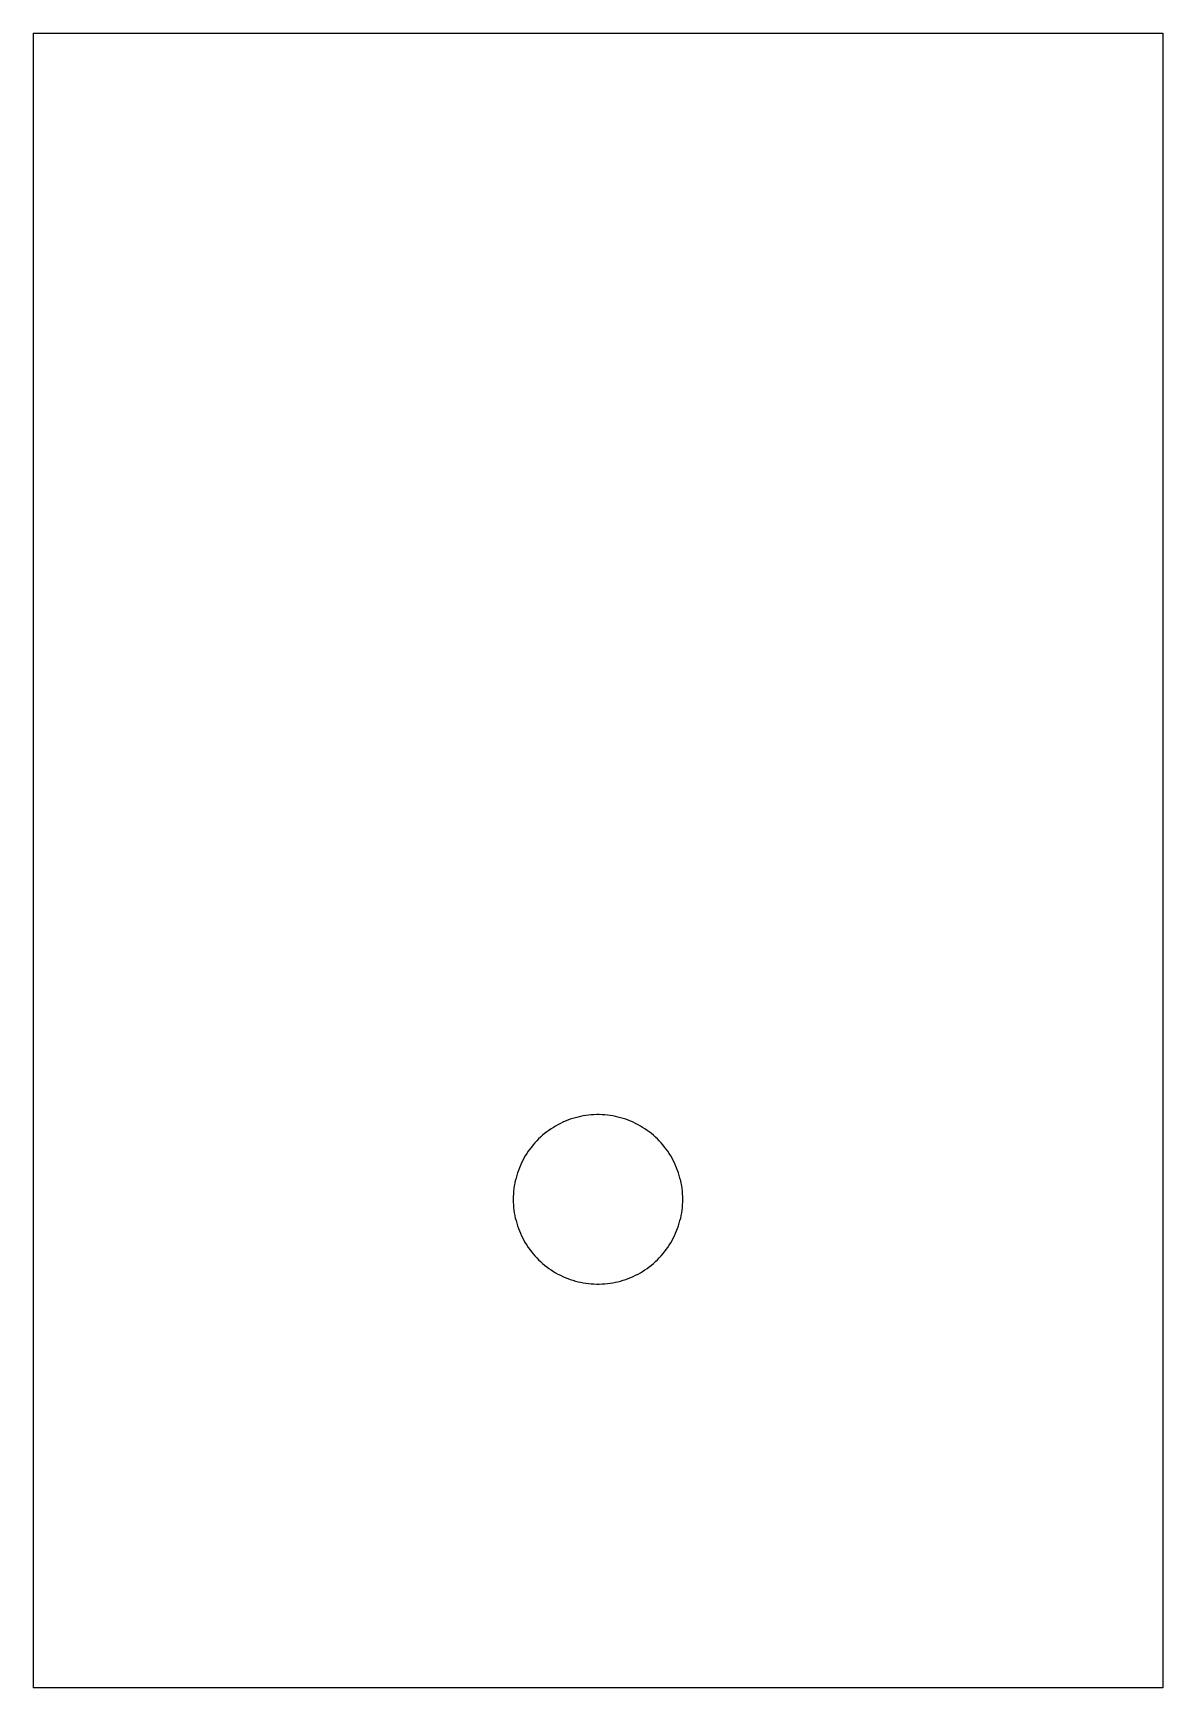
# Model space of a CAD drawing. Header units: metres. Extents: x 268.1 to 288.1, y -35.3 to -6.
import ezdxf

# ---------------------------------------------------------------- set-up
doc = ezdxf.new("R2010")
doc.units = ezdxf.units.M

msp = doc.modelspace()

# ---------------------------------------------------------------- linework, layer by layer
for p, q in [((268.075, -6), (268.075, -16)), ((268.075, -6), (288.075, -6)), ((288.075, -6), (288.075, -35.3)), ((268.075, -16), (268.075, -35.3)), ((277.721, -25.192), (277.675, -25.204)), ((277.767, -25.182), (277.721, -25.192)), ((277.814, -25.173), (277.767, -25.182)), ((277.861, -25.165), (277.814, -25.173)), ((277.908, -25.159), (277.861, -25.165)), ((277.956, -25.155), (277.908, -25.159)), ((278.003, -25.152), (277.956, -25.155)), ((278.051, -25.15), (278.003, -25.152)), ((278.098, -25.15), (278.051, -25.15)), ((278.146, -25.152), (278.098, -25.15)), ((278.193, -25.155), (278.146, -25.152)), ((278.241, -25.159), (278.193, -25.155)), ((278.288, -25.165), (278.241, -25.159)), ((278.335, -25.173), (278.288, -25.165)), ((278.382, -25.182), (278.335, -25.173)), ((278.428, -25.192), (278.382, -25.182)), ((278.474, -25.204), (278.428, -25.192)), ((277.129, -25.486), (277.092, -25.516)), ((277.166, -25.456), (277.129, -25.486)), ((277.204, -25.428), (277.166, -25.456)), ((277.244, -25.401), (277.204, -25.428)), ((277.284, -25.375), (277.244, -25.401)), ((277.325, -25.351), (277.284, -25.375)), ((277.366, -25.328), (277.325, -25.351)), ((277.408, -25.306), (277.366, -25.328)), ((277.451, -25.286), (277.408, -25.306)), ((277.495, -25.266), (277.451, -25.286)), ((277.539, -25.249), (277.495, -25.266)), ((277.584, -25.232), (277.539, -25.249)), ((277.629, -25.218), (277.584, -25.232)), ((277.675, -25.204), (277.629, -25.218)), ((278.52, -25.218), (278.474, -25.204)), ((278.565, -25.232), (278.52, -25.218)), ((278.61, -25.249), (278.565, -25.232)), ((278.654, -25.266), (278.61, -25.249)), ((278.698, -25.286), (278.654, -25.266)), ((278.741, -25.306), (278.698, -25.286)), ((278.783, -25.328), (278.741, -25.306)), ((278.825, -25.351), (278.783, -25.328)), ((278.865, -25.375), (278.825, -25.351)), ((278.905, -25.401), (278.865, -25.375)), ((278.945, -25.428), (278.905, -25.401)), ((278.983, -25.456), (278.945, -25.428)), ((279.02, -25.486), (278.983, -25.456)), ((279.057, -25.516), (279.02, -25.486)), ((276.867, -25.761), (276.839, -25.799)), ((276.895, -25.723), (276.867, -25.761)), ((276.925, -25.686), (276.895, -25.723)), ((276.957, -25.65), (276.925, -25.686)), ((276.989, -25.615), (276.957, -25.65)), ((277.022, -25.581), (276.989, -25.615)), ((277.057, -25.548), (277.022, -25.581)), ((277.092, -25.516), (277.057, -25.548)), ((279.092, -25.548), (279.057, -25.516)), ((279.127, -25.581), (279.092, -25.548)), ((279.16, -25.615), (279.127, -25.581)), ((279.192, -25.65), (279.16, -25.615)), ((279.224, -25.686), (279.192, -25.65)), ((279.254, -25.723), (279.224, -25.686)), ((279.282, -25.761), (279.254, -25.723)), ((279.31, -25.799), (279.282, -25.761)), ((276.7, -26.049), (276.682, -26.093)), ((276.72, -26.005), (276.7, -26.049)), ((276.741, -25.963), (276.72, -26.005)), ((276.764, -25.921), (276.741, -25.963)), ((276.788, -25.879), (276.764, -25.921)), ((276.813, -25.839), (276.788, -25.879)), ((276.839, -25.799), (276.813, -25.839)), ((279.336, -25.839), (279.31, -25.799)), ((279.362, -25.879), (279.336, -25.839)), ((279.385, -25.921), (279.362, -25.879)), ((279.408, -25.963), (279.385, -25.921)), ((279.429, -26.005), (279.408, -25.963)), ((279.449, -26.049), (279.429, -26.005)), ((279.467, -26.093), (279.449, -26.049)), ((276.602, -26.366), (276.593, -26.413)), ((276.611, -26.32), (276.602, -26.366)), ((276.623, -26.273), (276.611, -26.32)), ((276.635, -26.227), (276.623, -26.273)), ((276.649, -26.182), (276.635, -26.227)), ((276.665, -26.137), (276.649, -26.182)), ((276.682, -26.093), (276.665, -26.137)), ((279.484, -26.137), (279.467, -26.093)), ((279.5, -26.182), (279.484, -26.137)), ((279.514, -26.227), (279.5, -26.182)), ((279.526, -26.273), (279.514, -26.227)), ((279.538, -26.32), (279.526, -26.273)), ((279.547, -26.366), (279.538, -26.32)), ((279.556, -26.413), (279.547, -26.366)), ((276.578, -26.555), (276.575, -26.602)), ((276.575, -26.602), (276.575, -26.65)), ((276.575, -26.65), (276.575, -26.698)), ((276.581, -26.507), (276.578, -26.555)), ((276.587, -26.46), (276.581, -26.507)), ((276.593, -26.413), (276.587, -26.46)), ((279.562, -26.46), (279.556, -26.413)), ((279.568, -26.507), (279.562, -26.46)), ((279.572, -26.555), (279.568, -26.507)), ((279.574, -26.602), (279.572, -26.555)), ((279.575, -26.65), (279.574, -26.602)), ((279.574, -26.698), (279.575, -26.65)), ((276.575, -26.698), (276.578, -26.745)), ((276.578, -26.745), (276.581, -26.793)), ((276.581, -26.793), (276.587, -26.84)), ((276.587, -26.84), (276.593, -26.887)), ((276.593, -26.887), (276.602, -26.934)), ((276.602, -26.934), (276.611, -26.98)), ((279.538, -26.98), (279.547, -26.934)), ((279.547, -26.934), (279.556, -26.887)), ((279.556, -26.887), (279.562, -26.84)), ((279.562, -26.84), (279.568, -26.793)), ((279.568, -26.793), (279.572, -26.745)), ((279.572, -26.745), (279.574, -26.698)), ((276.611, -26.98), (276.623, -27.027)), ((276.623, -27.027), (276.635, -27.073)), ((276.635, -27.073), (276.649, -27.118)), ((276.649, -27.118), (276.665, -27.163)), ((276.665, -27.163), (276.682, -27.207)), ((276.682, -27.207), (276.7, -27.251)), ((279.449, -27.251), (279.467, -27.207)), ((279.467, -27.207), (279.484, -27.163)), ((279.484, -27.163), (279.5, -27.118)), ((279.5, -27.118), (279.514, -27.073)), ((279.514, -27.073), (279.526, -27.027)), ((279.526, -27.027), (279.538, -26.98)), ((276.7, -27.251), (276.72, -27.295)), ((276.72, -27.295), (276.741, -27.337)), ((276.741, -27.337), (276.764, -27.379)), ((276.764, -27.379), (276.788, -27.421)), ((276.788, -27.421), (276.813, -27.461)), ((276.813, -27.461), (276.839, -27.501)), ((276.839, -27.501), (276.867, -27.539)), ((276.867, -27.539), (276.895, -27.577)), ((279.254, -27.577), (279.282, -27.539)), ((279.282, -27.539), (279.31, -27.501)), ((279.31, -27.501), (279.336, -27.461)), ((279.336, -27.461), (279.362, -27.421)), ((279.362, -27.421), (279.385, -27.379)), ((279.385, -27.379), (279.408, -27.337)), ((279.408, -27.337), (279.429, -27.295)), ((279.429, -27.295), (279.449, -27.251)), ((276.895, -27.577), (276.925, -27.614)), ((276.925, -27.614), (276.957, -27.65)), ((276.957, -27.65), (276.989, -27.685)), ((276.989, -27.685), (277.022, -27.719)), ((277.022, -27.719), (277.057, -27.752)), ((277.057, -27.752), (277.092, -27.784)), ((277.092, -27.784), (277.129, -27.814)), ((277.129, -27.814), (277.166, -27.844)), ((278.983, -27.844), (279.02, -27.814)), ((279.02, -27.814), (279.057, -27.784)), ((279.057, -27.784), (279.092, -27.752)), ((279.092, -27.752), (279.127, -27.719)), ((279.127, -27.719), (279.16, -27.685)), ((279.16, -27.685), (279.192, -27.65)), ((279.192, -27.65), (279.224, -27.614)), ((279.224, -27.614), (279.254, -27.577)), ((277.166, -27.844), (277.204, -27.872)), ((277.204, -27.872), (277.244, -27.899)), ((277.244, -27.899), (277.284, -27.925)), ((277.284, -27.925), (277.325, -27.949)), ((277.325, -27.949), (277.366, -27.972)), ((277.366, -27.972), (277.408, -27.994)), ((277.408, -27.994), (277.451, -28.014)), ((277.451, -28.014), (277.495, -28.034)), ((277.495, -28.034), (277.539, -28.051)), ((277.539, -28.051), (277.584, -28.068)), ((277.584, -28.068), (277.629, -28.082)), ((277.629, -28.082), (277.675, -28.096)), ((277.675, -28.096), (277.721, -28.108)), ((277.721, -28.108), (277.767, -28.118)), ((277.767, -28.118), (277.814, -28.127)), ((277.814, -28.127), (277.861, -28.135)), ((278.288, -28.135), (278.335, -28.127)), ((278.335, -28.127), (278.382, -28.118)), ((278.382, -28.118), (278.428, -28.108)), ((278.428, -28.108), (278.474, -28.096)), ((278.474, -28.096), (278.52, -28.082)), ((278.52, -28.082), (278.565, -28.068)), ((278.565, -28.068), (278.61, -28.051)), ((278.61, -28.051), (278.654, -28.034)), ((278.654, -28.034), (278.698, -28.014)), ((278.698, -28.014), (278.741, -27.994)), ((278.741, -27.994), (278.783, -27.972)), ((278.783, -27.972), (278.825, -27.949)), ((278.825, -27.949), (278.865, -27.925)), ((278.865, -27.925), (278.905, -27.899)), ((278.905, -27.899), (278.945, -27.872)), ((278.945, -27.872), (278.983, -27.844)), ((277.861, -28.135), (277.908, -28.141)), ((277.908, -28.141), (277.956, -28.145)), ((277.956, -28.145), (278.003, -28.148)), ((278.003, -28.148), (278.051, -28.15)), ((278.051, -28.15), (278.098, -28.15)), ((278.098, -28.15), (278.146, -28.148)), ((278.146, -28.148), (278.193, -28.145)), ((278.193, -28.145), (278.241, -28.141)), ((278.241, -28.141), (278.288, -28.135)), ((288.075, -35.3), (268.075, -35.3))]:
    msp.add_line(p, q)

doc.saveas('drawing.dxf')
